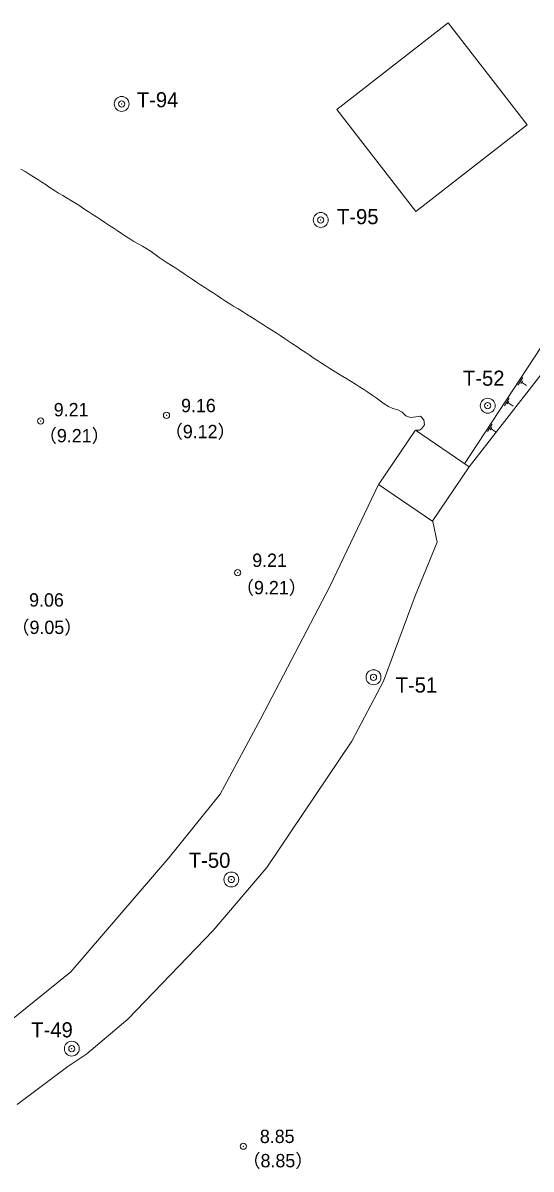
# Model space of a CAD drawing. Units: millimetres, scale not verified. Extents: x 56189 to 355068, y 31537 to 257017.
# Drawn here: x 146571 to 167007, y 184348 to 230434 of the extents above; entities that cross this region are included whole.
import ezdxf
from ezdxf.enums import TextEntityAlignment as Align

# ---------------------------------------------------------------- set-up
doc = ezdxf.new("R2010")
doc.units = ezdxf.units.MM
doc.header["$LTSCALE"] = 500
doc.header["$PDMODE"] = 32
doc.header["$PDSIZE"] = 250
doc.linetypes.add('DOUBLE_DASHED_DOUBLE_DOTTED', pattern=[18.5, 6, -1.5, 6, -1.5, 0.25, -1.5, 0.25, -1.5])
doc.layers.add('0平面図-0通り芯', color=3, linetype='Continuous', lineweight=13)
doc.styles.add('MS-ゴシック-5.0-1.0', font='')
doc.styles.get('MS-ゴシック-5.0-1.0').set_extended_font_data('MS-ゴシック-5.0-1.0')

msp = doc.modelspace()

# ---------------------------------------------------------------- linework, layer by layer
at = {"layer": '0平面図-0通り芯'}
for p, q in [((163670.5, 230433.7), (159193.8, 226958.9)), ((166855.5, 226330.5), (163670.5, 230433.7)), ((162378.8, 222855.6), (159193.8, 226958.9)), ((166855.5, 226330.5), (162378.8, 222855.6)), ((167678, 217811.5), (164329.5, 212705.6)), ((164523.3, 212583), (168186.1, 217303.5)), ((162349.8, 214046.8), (160880.3, 211886.3)), ((164523.3, 212583), (163033.8, 210393)), ((158915.1, 207778.5), (160869.9, 211867.7)), ((163054.5, 210381.7), (163233.1, 209556.5)), ((163233.1, 209556.5), (162344, 207397.5)), ((156121.1, 202444.5), (158915.1, 207778.5)), ((161074.1, 203968.5), (162344, 207397.5)), ((161074.1, 203968.5), (159804, 201555.5)), ((154501.5, 199421), (156121.1, 202444.5)), ((156375.1, 196475.5), (159804, 201555.5)), ((152438, 196856.5), (154501.5, 199421)), ((148501, 192284.5), (152438, 196856.5)), ((156375.1, 196475.5), (154216.1, 193935.5)), ((154216.1, 193935.5), (150787.1, 190379.5)), ((145834.1, 190125.5), (148501, 192284.5)), ((150787.1, 190379.5), (149136.1, 188982.5)), ((149136.1, 188982.5), (148374.1, 188474.5)), ((148374.1, 188474.5), (146342, 186950.5))]:
    msp.add_line(p, q, dxfattribs=at)
at = {"layer": '0平面図-0通り芯', "color": 6}
for p, q in [((146486.3, 224558.5), (146657.8, 224455.6)), ((146657.8, 224455.6), (146828.8, 224351.8)), ((146828.8, 224351.8), (146998.8, 224246.5)), ((146998.8, 224246.5), (147167.4, 224138.8)), ((147167.4, 224138.8), (147334.5, 224028.9)), ((147334.5, 224028.9), (147501, 223918.1)), ((147501, 223918.1), (147667.8, 223807.7)), ((147667.8, 223807.7), (147835.6, 223699)), ((147835.6, 223699), (148005.2, 223593)), ((148005.2, 223593), (148176.4, 223489.5)), ((148176.4, 223489.5), (148348.3, 223387.2)), ((148348.3, 223387.2), (148520.1, 223284.7)), ((148520.1, 223284.7), (148690.9, 223180.8)), ((148690.9, 223180.8), (148860.1, 223074.1)), ((148860.1, 223074.1), (149027.1, 222964.1)), ((149027.1, 222964.1), (149193, 222852.4)), ((149193, 222852.4), (149359, 222740.9)), ((149359, 222740.9), (149526.3, 222631.2)), ((149526.3, 222631.2), (149694.6, 222523.3)), ((149694.6, 222523.3), (149863.1, 222415.5)), ((149863.1, 222415.5), (150030.9, 222306.7)), ((150030.9, 222306.7), (150197.5, 222195.9)), ((150197.5, 222195.9), (150363.3, 222083.8)), ((150363.3, 222083.8), (150529.1, 221971.9)), ((150529.1, 221971.9), (150695.9, 221861.4)), ((150695.9, 221861.4), (150864.4, 221753.7)), ((150864.4, 221753.7), (151035.5, 221650.1)), ((151035.5, 221650.1), (151209.8, 221551.7)), ((151209.8, 221551.7), (151385.4, 221455.4)), ((151385.4, 221455.4), (151558.5, 221355.3)), ((151558.5, 221355.3), (151725.3, 221245.8)), ((151725.3, 221245.8), (151886.3, 221127.1)), ((151886.3, 221127.1), (152046, 221006.3)), ((152046, 221006.3), (152209.2, 220890.8)), ((152209.2, 220890.8), (152377.8, 220783.2)), ((152377.8, 220783.2), (152548.5, 220678.9)), ((152548.5, 220678.9), (152718.3, 220573.1)), ((152718.3, 220573.1), (152885.5, 220463.4)), ((152885.5, 220463.4), (153051.2, 220351.3)), ((153051.2, 220351.3), (153216.4, 220238.5)), ((153216.4, 220238.5), (153381.9, 220126.2)), ((153381.9, 220126.2), (153548, 220014.8)), ((153548, 220014.8), (153714.6, 219904.1)), ((153714.6, 219904.1), (153881.5, 219794)), ((153881.5, 219794), (154048.9, 219684.5)), ((154048.9, 219684.5), (154216.7, 219575.6)), ((154216.7, 219575.6), (154384.8, 219467.2)), ((154384.8, 219467.2), (154553.1, 219359.2)), ((154553.1, 219359.2), (154721.8, 219251.6)), ((154721.8, 219251.6), (154890.6, 219144.5)), ((154890.6, 219144.5), (155059.7, 219037.6)), ((155059.7, 219037.6), (155228.9, 218931)), ((155228.9, 218931), (155398.3, 218824.5)), ((155398.3, 218824.5), (155567.7, 218718.2)), ((155567.7, 218718.2), (155737.1, 218611.9)), ((155737.1, 218611.9), (155906.5, 218505.5)), ((155906.5, 218505.5), (156075.6, 218398.9)), ((156075.6, 218398.9), (156244.6, 218291.9)), ((156244.6, 218291.9), (156413.3, 218184.5)), ((156413.3, 218184.5), (156581.7, 218076.6)), ((156581.7, 218076.6), (156749.8, 217968.3)), ((156749.8, 217968.3), (156917.6, 217859.4)), ((156917.6, 217859.4), (157085, 217750.1)), ((157085, 217750.1), (157252.2, 217640.3)), ((157252.2, 217640.3), (157419.1, 217530.1)), ((157419.1, 217530.1), (157585.7, 217419.3)), ((157585.7, 217419.3), (157752, 217308.2)), ((157752, 217308.2), (157918, 217196.6)), ((157918, 217196.6), (158083.9, 217084.7)), ((158083.9, 217084.7), (158249.7, 216972.9)), ((158249.7, 216972.9), (158415.9, 216861.6)), ((158415.9, 216861.6), (158582.8, 216751.3)), ((158582.8, 216751.3), (158750.5, 216642.5)), ((158750.5, 216642.5), (158919.6, 216535.7)), ((158919.6, 216535.7), (159089.8, 216430.8)), ((159089.8, 216430.8), (159260.7, 216326.9)), ((159260.7, 216326.9), (159431.6, 216222.8)), ((159431.6, 216222.8), (159601.8, 216117.8)), ((159601.8, 216117.8), (159771.4, 216011.7)), ((159771.4, 216011.7), (159940.5, 215904.8)), ((159940.5, 215904.8), (160109.2, 215797.6)), ((160109.2, 215797.6), (160277.8, 215690.1)), ((160277.8, 215690.1), (160446, 215582.2)), ((160446, 215582.2), (160613, 215472.3)), ((160613, 215472.3), (160777.8, 215359)), ((160777.8, 215359), (160939.8, 215240.6)), ((160939.8, 215240.6), (161100.3, 215119.8)), ((161100.3, 215119.8), (161268, 215010.7)), ((161268, 215010.7), (161452.5, 214929.2)), ((161452.5, 214929.2), (161650, 214870.9)), ((161650, 214870.9), (161823.1, 214780)), ((161823.1, 214780), (161966.6, 214640)), ((161966.6, 214640), (162156.3, 214567.3)), ((162156.3, 214567.3), (162366.6, 214596.3)), ((162366.6, 214596.3), (162560.7, 214617.8)), ((162560.7, 214617.8), (162700.1, 214478.9)), ((162700.1, 214478.9), (162721.8, 214270.4)), ((162352.4, 214053.3), (162520.6, 214052.2)), ((162600.5, 214113.7), (162520.6, 214052.2)), ((162721.8, 214270.4), (162600.5, 214113.7))]:
    msp.add_line(p, q, dxfattribs=at)
at = {"layer": '0平面図-0通り芯', "color": 4}
for p, q in [((166675.6, 216173.5), (166478.2, 215872.5)), ((166660, 216040.3), (166594.1, 215940)), ((166627, 215990.1), (166827.7, 215858.5)), ((166132, 215344.7), (165934.6, 215043.6)), ((166116.4, 215211.4), (166050.5, 215111.1)), ((166083.5, 215161.3), (166284.1, 215029.6)), ((165446.6, 214299.6), (165249.2, 213998.6)), ((165431, 214166.4), (165365.2, 214066)), ((165398.1, 214116.2), (165598.8, 213984.6))]:
    msp.add_line(p, q, dxfattribs=at)
at = {"layer": '0平面図-0通り芯', "linetype": 'DOUBLE_DASHED_DOUBLE_DOTTED'}
for p, q in [((162352.4, 214053.3), (164518.3, 212580.2)), ((160869.9, 211867.7), (163054.5, 210381.7))]:
    msp.add_line(p, q, dxfattribs=at)
at = {"layer": '0平面図-0通り芯'}
for centre in [(150541.8, 227177.8), (158549.2, 222511.7), (165263.8, 215042.2), (160670.1, 204124.4), (154953.6, 195991.6), (148536.9, 189188.7)]:
    msp.add_circle(centre, 300, dxfattribs=at)
at = {"layer": '0平面図-0通り芯', "color": 7}
for p in [(150541.8, 227177.8), (158549.2, 222511.7), (152345.5, 214655.3), (165263.8, 215042.2), (147284.2, 214425.5), (155207.9, 208325), (160670.1, 204124.4), (154953.6, 195991.6), (148536.9, 189188.7), (155438.2, 185267.3)]:
    msp.add_point(p, dxfattribs=at)

# ---------------------------------------------------------------- texts
at = {"layer": '0平面図-0通り芯', "color": 4, "style": 'MS-ゴシック-5.0-1.0'}
for s, height, p in [('T-94', 607.6, (151151, 226859.2)), ('T-95', 607.6, (159200.6, 222158.1)), ('T-52', 607.6, (164267.2, 215662.4)), ('9.16', 536.1, (152931.7, 214619.8)), ('9.21', 536.1, (147812.2, 214454.7)), ('（9.12）', 536.1, (152271.1, 213573.9)), ('（9.21）', 536.1, (147206.7, 213408.8)), ('9.21', 536.1, (155794.2, 208399.4)), ('（9.21）', 536.1, (155133.6, 207298.4)), ('9.06', 536.1, (146821.3, 206803)), ('（9.05）', 536.1, (146105.7, 205702)), ('T-51', 607.6, (161559.7, 203325.1)), ('T-50', 607.6, (153243.6, 196278.9)), ('T-49', 607.6, (146906.8, 189460.7)), ('8.85', 536.1, (156100.3, 185234.5)), ('（8.85）', 536.1, (155396.8, 184257.4))]:
    msp.add_text(s, height=height, dxfattribs=at).set_placement(p, align=Align.BOTTOM_LEFT)

doc.saveas('drawing.dxf')
